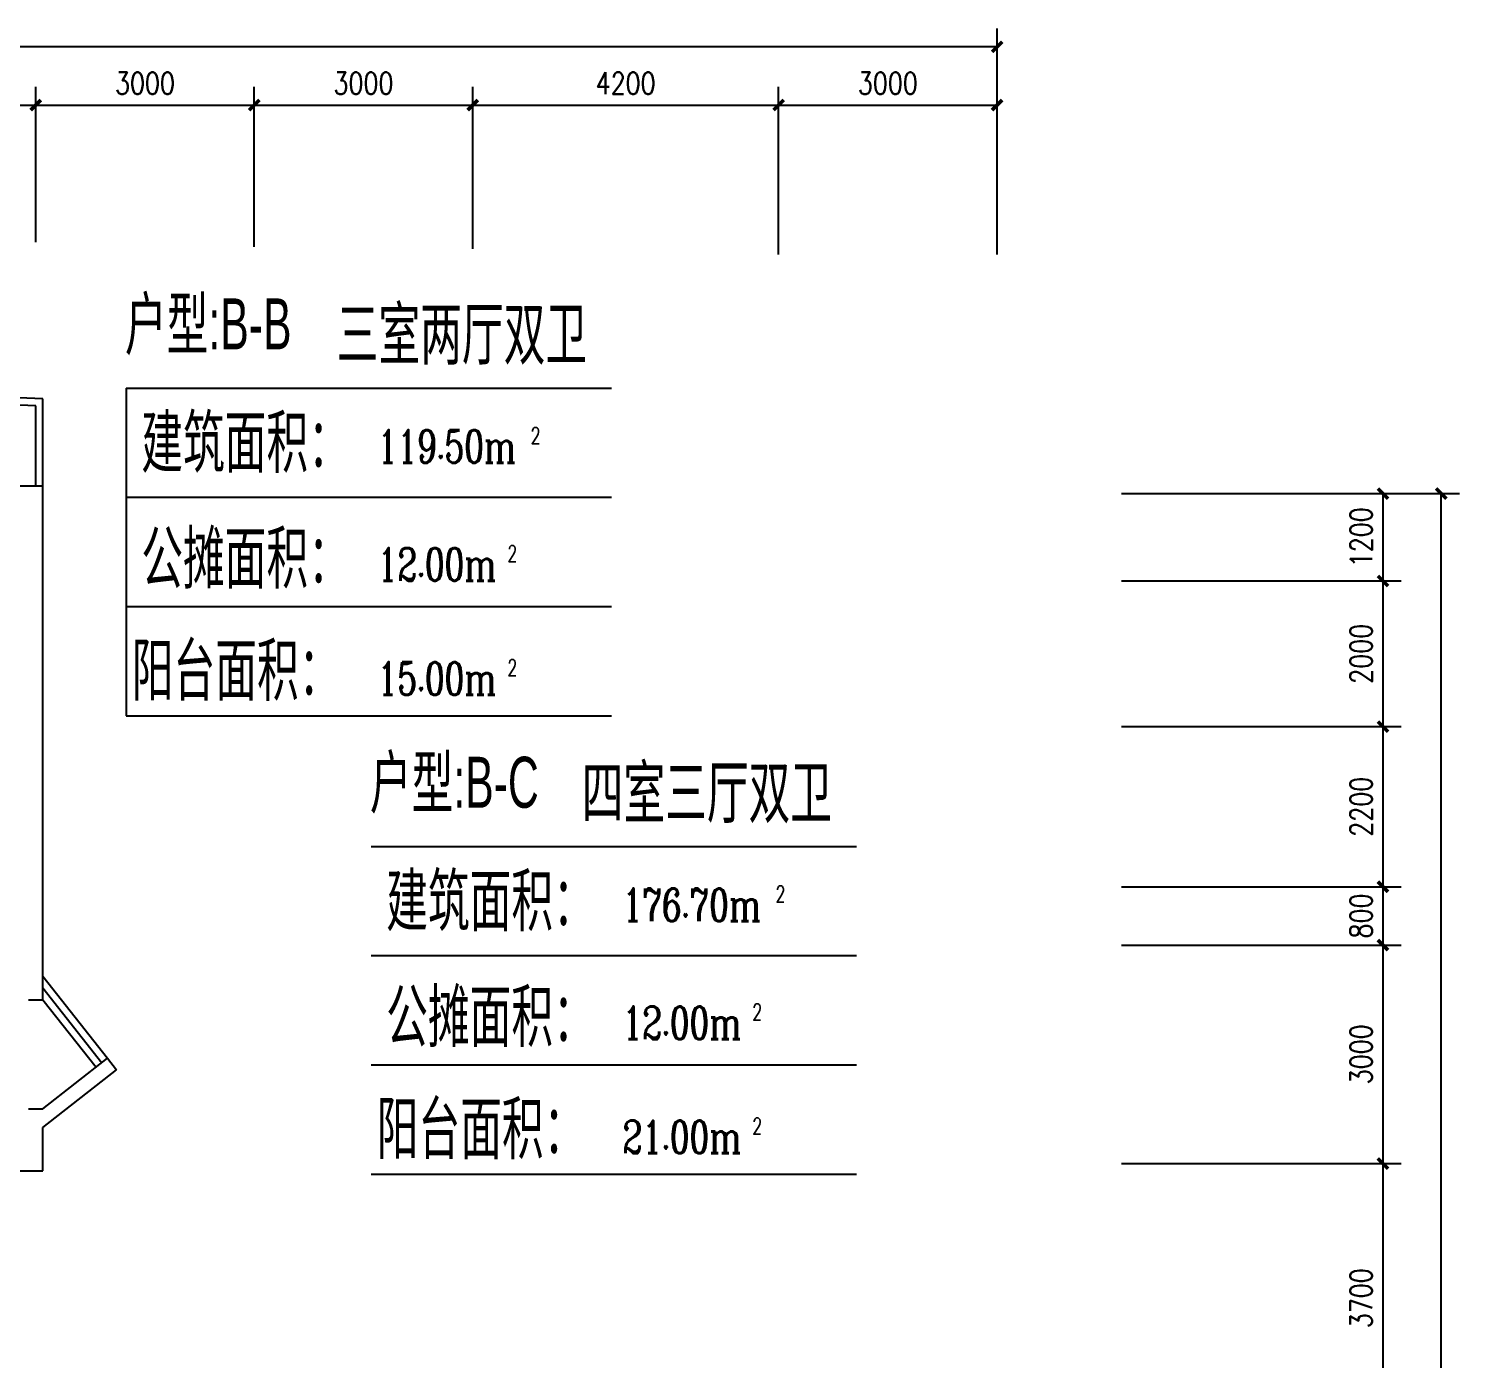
# Model space of a CAD drawing. Header units: millimetres. Extents: x 921 to 48431, y 453 to 41754.
# Drawn here: x 28786 to 48431, y 23233 to 41507 of the extents above; entities that cross this region are included whole.
import ezdxf

# ---------------------------------------------------------------- set-up
doc = ezdxf.new("R2010")
doc.units = ezdxf.units.MM
for name, color, linetype in [('3', 7, 'Continuous'), ('4', 7, 'Continuous'), ('PUB_WINDW', 7, 'Continuous'), ('T', 7, 'Continuous'), ('WALL', 255, 'Continuous'), ('WINDOW', 2, 'Continuous')]:
    doc.layers.add(name, color=color, linetype=linetype)
doc.styles.add('DIM_FONT', font='SIMPLEX', dxfattribs={"width": 0.8})
doc.styles.add('ROMANC', font='ROMANC.shx', dxfattribs={"width": 0.7})
doc.styles.add('STYLE1', font='swissko.ttf', dxfattribs={"width": 0.8})
doc.dimstyles.new('NORMAL', dxfattribs={"dimscale": 2, "dimtxt": 300, "dimasz": 1, "dimexe": 250, "dimexo": 300, "dimgap": 0.09, "dimtad": 1, "dimtoh": 1, "dimdec": 0, "dimzin": 0, "dimdsep": 46, "dimtxsty": 'DIM_FONT', "dimcen": 0.09, "dimadec": 0, "dimazin": 0, "dimtfac": 1, "dimtdec": 0, "dimtix": 1, "dimtofl": 0, "dimtmove": 2, "dimatfit": 3, "dimfxl": 1, "dimtolj": 1, "dimtzin": 0, "dimarcsym": 0})

# ---------------------------------------------------------------- blocks, each defined once
blk = doc.blocks.new('_DIMX')
at = {"const_width": 50}
blk.add_lwpolyline([(-70, -70), (70, 70)], dxfattribs=at)
blk = doc.blocks.new('*D88')
at = {"color": 4, "linetype": 'ByBlock', "transparency": 16777216}
for p, q in [((581845, -297510), (581845, -295315)), ((584845, -297510), (584845, -295315)), ((581846, -295565), (584844, -295565))]:
    blk.add_line(p, q, dxfattribs=at)
at = {"layer": 'DEFPOINTS', "color": 0, "linetype": 'ByBlock', "transparency": 16777216}
for p in [(584845, -295565), (581845, -297810), (584845, -297810)]:
    blk.add_point(p, dxfattribs=at)
at = {"color": 4, "linetype": 'ByBlock', "transparency": 16777216, "rotation": 180}
blk.add_blockref('_DIMX', (581845, -295565), dxfattribs=at)
at = {"color": 4, "linetype": 'ByBlock', "transparency": 16777216}
blk.add_blockref('_DIMX', (584845, -295565), dxfattribs=at)
at = {"color": 7, "linetype": 'ByBlock', "transparency": 16777216, "insert": (583345, -295265), "char_height": 300, "attachment_point": 5, "style": 'DIM_FONT'}
blk.add_mtext('\\A1;3000', dxfattribs=at)
blk = doc.blocks.new('*D79')
at = {"color": 4, "linetype": 'ByBlock', "transparency": 16777216}
for p, q in [((554845, -297518), (554845, -294515)), ((590845, -297518), (590845, -294515)), ((590844, -294765), (554846, -294765))]:
    blk.add_line(p, q, dxfattribs=at)
at = {"layer": 'DEFPOINTS', "color": 0, "linetype": 'ByBlock', "transparency": 16777216}
for p in [(554845, -294765), (554845, -297818), (590845, -297818)]:
    blk.add_point(p, dxfattribs=at)
at = {"color": 4, "linetype": 'ByBlock', "transparency": 16777216, "rotation": 180}
blk.add_blockref('_DIMX', (554845, -294765), dxfattribs=at)
at = {"color": 4, "linetype": 'ByBlock', "transparency": 16777216}
blk.add_blockref('_DIMX', (590845, -294765), dxfattribs=at)
at = {"color": 7, "linetype": 'ByBlock', "transparency": 16777216, "insert": (572845, -294465), "char_height": 300, "attachment_point": 5, "style": 'DIM_FONT'}
blk.add_mtext('\\A1;36000', dxfattribs=at)
blk = doc.blocks.new('*D87')
at = {"color": 4, "linetype": 'ByBlock', "transparency": 16777216}
for p, q in [((578845, -297448), (578845, -295315)), ((581845, -297448), (581845, -295315)), ((578846, -295565), (581844, -295565))]:
    blk.add_line(p, q, dxfattribs=at)
at = {"layer": 'DEFPOINTS', "color": 0, "linetype": 'ByBlock', "transparency": 16777216}
for p in [(581845, -295565), (578845, -297748), (581845, -297748)]:
    blk.add_point(p, dxfattribs=at)
at = {"color": 4, "linetype": 'ByBlock', "transparency": 16777216, "rotation": 180}
blk.add_blockref('_DIMX', (578845, -295565), dxfattribs=at)
at = {"color": 4, "linetype": 'ByBlock', "transparency": 16777216}
blk.add_blockref('_DIMX', (581845, -295565), dxfattribs=at)
at = {"color": 7, "linetype": 'ByBlock', "transparency": 16777216, "insert": (580345, -295265), "char_height": 300, "attachment_point": 5, "style": 'DIM_FONT'}
blk.add_mtext('\\A1;3000', dxfattribs=at)
blk = doc.blocks.new('*D74')
at = {"color": 4, "linetype": 'ByBlock', "transparency": 16777216}
for p, q in [((577145, -297448), (577145, -295315)), ((580645, -297448), (580645, -295315)), ((577146, -295565), (580644, -295565))]:
    blk.add_line(p, q, dxfattribs=at)
at = {"layer": 'DEFPOINTS', "color": 0, "linetype": 'ByBlock', "transparency": 16777216}
for p in [(580645, -295565), (577145, -297748), (580645, -297748)]:
    blk.add_point(p, dxfattribs=at)
at = {"color": 4, "linetype": 'ByBlock', "transparency": 16777216, "rotation": 180}
blk.add_blockref('_DIMX', (577145, -295565), dxfattribs=at)
at = {"color": 4, "linetype": 'ByBlock', "transparency": 16777216}
blk.add_blockref('_DIMX', (580645, -295565), dxfattribs=at)
at = {"color": 7, "linetype": 'ByBlock', "transparency": 16777216, "insert": (578895, -295265), "char_height": 300, "attachment_point": 5, "style": 'DIM_FONT'}
blk.add_mtext('\\A1;3500', dxfattribs=at)
blk = doc.blocks.new('*D58')
at = {"color": 4, "linetype": 'ByBlock', "transparency": 16777216}
for p, q in [((593754, -300900), (598393, -300900)), ((598143, -328399), (598143, -300901)), ((593754, -328400), (598393, -328400))]:
    blk.add_line(p, q, dxfattribs=at)
at = {"layer": 'DEFPOINTS', "color": 0, "linetype": 'ByBlock', "transparency": 16777216}
for p in [(593454, -300900), (598143, -300900), (593454, -328400)]:
    blk.add_point(p, dxfattribs=at)
at = {"color": 4, "linetype": 'ByBlock', "transparency": 16777216}
for p, rotation in [((598143, -300900), 90), ((598143, -328400), 270)]:
    blk.add_blockref('_DIMX', p, dxfattribs=dict(at, rotation=rotation))
at = {"color": 7, "linetype": 'ByBlock', "transparency": 16777216, "insert": (597843, -314650), "char_height": 300, "attachment_point": 5, "rotation": 90, "style": 'DIM_FONT'}
blk.add_mtext('\\A1;27500', dxfattribs=at)
blk = doc.blocks.new('*D53')
at = {"color": 4, "linetype": 'ByBlock', "transparency": 16777216}
for p, q in [((593754, -310100), (597593, -310100)), ((597343, -310101), (597343, -313799)), ((593754, -313800), (597593, -313800))]:
    blk.add_line(p, q, dxfattribs=at)
at = {"layer": 'DEFPOINTS', "color": 0, "linetype": 'ByBlock', "transparency": 16777216}
for p in [(593454, -310100), (593454, -313800), (597343, -313800)]:
    blk.add_point(p, dxfattribs=at)
at = {"color": 4, "linetype": 'ByBlock', "transparency": 16777216}
for p, rotation in [((597343, -310100), 90), ((597343, -313800), 270)]:
    blk.add_blockref('_DIMX', p, dxfattribs=dict(at, rotation=rotation))
at = {"color": 7, "linetype": 'ByBlock', "transparency": 16777216, "insert": (597043, -311950), "char_height": 300, "attachment_point": 5, "rotation": 90, "style": 'DIM_FONT'}
blk.add_mtext('\\A1;3700', dxfattribs=at)
blk = doc.blocks.new('*D52')
at = {"color": 4, "linetype": 'ByBlock', "transparency": 16777216}
for p, q in [((593754, -307100), (597593, -307100)), ((597343, -307101), (597343, -310099)), ((593754, -310100), (597593, -310100))]:
    blk.add_line(p, q, dxfattribs=at)
at = {"layer": 'DEFPOINTS', "color": 0, "linetype": 'ByBlock', "transparency": 16777216}
for p in [(593454, -307100), (593454, -310100), (597343, -310100)]:
    blk.add_point(p, dxfattribs=at)
at = {"color": 4, "linetype": 'ByBlock', "transparency": 16777216}
for p, rotation in [((597343, -307100), 90), ((597343, -310100), 270)]:
    blk.add_blockref('_DIMX', p, dxfattribs=dict(at, rotation=rotation))
at = {"color": 7, "linetype": 'ByBlock', "transparency": 16777216, "insert": (597043, -308600), "char_height": 300, "attachment_point": 5, "rotation": 90, "style": 'DIM_FONT'}
blk.add_mtext('\\A1;3000', dxfattribs=at)
blk = doc.blocks.new('*D50')
at = {"color": 4, "linetype": 'ByBlock', "transparency": 16777216}
for p, q in [((593754, -304100), (597593, -304100)), ((597343, -304101), (597343, -306299)), ((593754, -306300), (597593, -306300))]:
    blk.add_line(p, q, dxfattribs=at)
at = {"layer": 'DEFPOINTS', "color": 0, "linetype": 'ByBlock', "transparency": 16777216}
for p in [(593454, -304100), (593454, -306300), (597343, -306300)]:
    blk.add_point(p, dxfattribs=at)
at = {"color": 4, "linetype": 'ByBlock', "transparency": 16777216}
for p, rotation in [((597343, -304100), 90), ((597343, -306300), 270)]:
    blk.add_blockref('_DIMX', p, dxfattribs=dict(at, rotation=rotation))
at = {"color": 7, "linetype": 'ByBlock', "transparency": 16777216, "insert": (597043, -305200), "char_height": 300, "attachment_point": 5, "rotation": 90, "style": 'DIM_FONT'}
blk.add_mtext('\\A1;2200', dxfattribs=at)
blk = doc.blocks.new('*D51')
at = {"color": 4, "linetype": 'ByBlock', "transparency": 16777216}
for p, q in [((593754, -306300), (597593, -306300)), ((597343, -306299), (597343, -306298)), ((597343, -306300), (597343, -307100)), ((593754, -307100), (597593, -307100)), ((597343, -307101), (597343, -307102))]:
    blk.add_line(p, q, dxfattribs=at)
at = {"layer": 'DEFPOINTS', "color": 0, "linetype": 'ByBlock', "transparency": 16777216}
for p in [(593454, -306300), (593454, -307100), (597343, -307100)]:
    blk.add_point(p, dxfattribs=at)
at = {"color": 4, "linetype": 'ByBlock', "transparency": 16777216}
for p, rotation in [((597343, -306300), 270), ((597343, -307100), 90)]:
    blk.add_blockref('_DIMX', p, dxfattribs=dict(at, rotation=rotation))
at = {"color": 7, "linetype": 'ByBlock', "transparency": 16777216, "insert": (597043, -306700), "char_height": 300, "attachment_point": 5, "rotation": 90, "style": 'DIM_FONT'}
blk.add_mtext('\\A1;800', dxfattribs=at)
blk = doc.blocks.new('*D49')
at = {"color": 4, "linetype": 'ByBlock', "transparency": 16777216}
for p, q in [((593754, -302100), (597593, -302100)), ((597343, -302101), (597343, -304099)), ((593754, -304100), (597593, -304100))]:
    blk.add_line(p, q, dxfattribs=at)
at = {"layer": 'DEFPOINTS', "color": 0, "linetype": 'ByBlock', "transparency": 16777216}
for p in [(593454, -302100), (593454, -304100), (597343, -304100)]:
    blk.add_point(p, dxfattribs=at)
at = {"color": 4, "linetype": 'ByBlock', "transparency": 16777216}
for p, rotation in [((597343, -302100), 90), ((597343, -304100), 270)]:
    blk.add_blockref('_DIMX', p, dxfattribs=dict(at, rotation=rotation))
at = {"color": 7, "linetype": 'ByBlock', "transparency": 16777216, "insert": (597043, -303100), "char_height": 300, "attachment_point": 5, "rotation": 90, "style": 'DIM_FONT'}
blk.add_mtext('\\A1;2000', dxfattribs=at)
blk = doc.blocks.new('*D48')
at = {"color": 4, "linetype": 'ByBlock', "transparency": 16777216}
for p, q in [((593754, -300900), (597593, -300900)), ((597343, -300901), (597343, -302099)), ((593754, -302100), (597593, -302100))]:
    blk.add_line(p, q, dxfattribs=at)
at = {"layer": 'DEFPOINTS', "color": 0, "linetype": 'ByBlock', "transparency": 16777216}
for p in [(593454, -300900), (593454, -302100), (597343, -302100)]:
    blk.add_point(p, dxfattribs=at)
at = {"color": 4, "linetype": 'ByBlock', "transparency": 16777216}
for p, rotation in [((597343, -300900), 90), ((597343, -302100), 270)]:
    blk.add_blockref('_DIMX', p, dxfattribs=dict(at, rotation=rotation))
at = {"color": 7, "linetype": 'ByBlock', "transparency": 16777216, "insert": (597043, -301500), "char_height": 300, "attachment_point": 5, "rotation": 90, "style": 'DIM_FONT'}
blk.add_mtext('\\A1;1200', dxfattribs=at)
blk = doc.blocks.new('*D90')
at = {"color": 4, "linetype": 'ByBlock', "transparency": 16777216}
for p, q in [((589045, -297618), (589045, -295315)), ((592045, -297618), (592045, -295315)), ((589046, -295565), (592044, -295565))]:
    blk.add_line(p, q, dxfattribs=at)
at = {"layer": 'DEFPOINTS', "color": 0, "linetype": 'ByBlock', "transparency": 16777216}
for p in [(592045, -295565), (589045, -297918), (592045, -297918)]:
    blk.add_point(p, dxfattribs=at)
at = {"color": 4, "linetype": 'ByBlock', "transparency": 16777216, "rotation": 180}
blk.add_blockref('_DIMX', (589045, -295565), dxfattribs=at)
at = {"color": 4, "linetype": 'ByBlock', "transparency": 16777216}
blk.add_blockref('_DIMX', (592045, -295565), dxfattribs=at)
at = {"color": 7, "linetype": 'ByBlock', "transparency": 16777216, "insert": (590545, -295265), "char_height": 300, "attachment_point": 5, "style": 'DIM_FONT'}
blk.add_mtext('\\A1;3000', dxfattribs=at)
blk = doc.blocks.new('*D89')
at = {"color": 4, "linetype": 'ByBlock', "transparency": 16777216}
for p, q in [((584845, -297537), (584845, -295315)), ((589045, -297537), (589045, -295315)), ((584846, -295565), (589044, -295565))]:
    blk.add_line(p, q, dxfattribs=at)
at = {"layer": 'DEFPOINTS', "color": 0, "linetype": 'ByBlock', "transparency": 16777216}
for p in [(589045, -295565), (584845, -297837), (589045, -297837)]:
    blk.add_point(p, dxfattribs=at)
at = {"color": 4, "linetype": 'ByBlock', "transparency": 16777216, "rotation": 180}
blk.add_blockref('_DIMX', (584845, -295565), dxfattribs=at)
at = {"color": 4, "linetype": 'ByBlock', "transparency": 16777216}
blk.add_blockref('_DIMX', (589045, -295565), dxfattribs=at)
at = {"color": 7, "linetype": 'ByBlock', "transparency": 16777216, "insert": (586945, -295265), "char_height": 300, "attachment_point": 5, "style": 'DIM_FONT'}
blk.add_mtext('\\A1;4200', dxfattribs=at)
blk = doc.blocks.new('1T4F64')
blk.add_line((17492.3, 2203.5), (17492.3, -2296.5, 791.1))
at = {"layer": '3'}
for p, q in [((16349.2, 854.1), (16349.2, 2054.1)), ((16249.2, 854.1), (16249.2, 1959.7)), ((16349.2, -5871.9), (17235, -7000.8)), ((16349.2, -6033.9), (17156.3, -7062.5)), ((16349.2, -6195.9), (17077.7, -7124.2))]:
    blk.add_line(p, q, dxfattribs=at)
for radius, start, end in [(9146.6, 86.39817, 108.65291), (9046.6, 86.99272, 108.86684)]:
    blk.add_arc((15774.6, -7074.4), radius, start, end, dxfattribs=at)
at = {"layer": 'T'}
for p, q in [((17492.3, 2203.5), (24157, 2203.5)), ((17492.3, 703.5), (24157, 703.5)), ((17492.3, -796.5), (24157, -796.5)), ((17492.3, -2296.5), (24157, -2296.5)), ((20855.1, -4091.4), (27519.9, -4091.4)), ((20855.1, -5591.4), (27519.9, -5591.4)), ((20855.1, -7091.4), (27519.9, -7091.4)), ((20855.1, -8591.4), (27519.9, -8591.4))]:
    blk.add_line(p, q, dxfattribs=at)
at = {"layer": 'WALL'}
for p, q in [((16349.2, 854.1), (14949.2, 854.1)), ((16349.2, -6195.9), (16349.2, 854.1)), ((16149.2, -6195.9), (16349.2, -6195.9)), ((16349.2, -7695.9), (17235, -7000.8)), ((17235, -7000.8), (17358.5, -7158.1)), ((16349.2, -7950.1), (17358.5, -7158.1)), ((16149.2, -7695.9), (16349.2, -7695.9)), ((16349.2, -8545.9), (16349.2, -7950.1)), ((12649.2, -8545.9), (16349.2, -8545.9))]:
    blk.add_line(p, q, dxfattribs=at)
at = {"layer": '4', "style": 'ROMANC', "width": 0.7}
for s, height, p in [('119.50m', 450, (20945.5, 1176)), ('2', 225, (23045.5, 1437.2)), ('12.00m', 450, (20945.5, -444)), ('2', 225, (22725.5, -182.8)), ('15.00m', 450, (20945.5, -2010.7)), ('2', 225, (22725.5, -1749.4)), ('176.70m', 450, (24308.4, -5119)), ('2', 225, (26408.3, -4857.7)), ('2', 225, (26088.3, -6477.7)), ('12.00m', 450, (24308.4, -6739)), ('21.00m', 450, (24308.4, -8305.6)), ('2', 225, (26088.3, -8044.3))]:
    blk.add_text(s, height=height, dxfattribs=at).set_placement(p)
at = {"layer": 'T', "style": 'STYLE1', "width": 0.6}
for s, p in [('户型:B-B', (17474.8, 2734.3)), ('三室两厅双卫', (20382.9, 2599.6)), ('建筑面积：', (17698.7, 1115.3)), ('公摊面积：', (17698.7, -474.7)), ('阳台面积：', (17568.9, -2015, 1344.6)), ('户型:B-C', (20837.6, -3560.6)), ('四室三厅双卫', (23745.8, -3695.3)), ('建筑面积：', (21061.5, -5179.6)), ('公摊面积：', (21061.5, -6769.6)), ('阳台面积：', (20931.7, -8309.9, 1344.6))]:
    blk.add_text(s, height=700, dxfattribs=at).set_placement(p)
at = {"layer": '3'}
for base, p1, p2, picture, middle, set_off in [((16249.2, 6089.1), (12749.2, 3905.6), (16249.2, 3905.6), '*D74', (17499.2, 6389.1), (-564395.4, 301653.9)), ((19249.2, 6089.1), (16249.2, 3905.6), (19249.2, 3905.6), '*D87', (17749.2, 6389.1), (-562595.4, 301653.9)), ((22249.2, 6089.1), (19249.2, 3843.7), (22249.2, 3843.7), '*D88', (20749.2, 6389.1), (-562595.4, 301653.9)), ((26449.2, 6089.1), (22249.2, 3816.8), (26449.2, 3816.8), '*D89', (24349.2, 6389.1), (-562595.4, 301653.9)), ((29449.2, 6089.1), (26449.2, 3735.8), (29449.2, 3735.8), '*D90', (27949.2, 6389.1), (-562595.4, 301653.9))]:
    dim = blk.add_linear_dim(base=base, p1=p1, p2=p2, dimstyle='NORMAL', dxfattribs=at)
    dim.commit()
    dim.dimension.update_dxf_attribs({"geometry": picture, "text_midpoint": middle, "insert": set_off})
for base, p1, p2, picture, middle in [((35547.3, 754.1), (30858.4, -26745.9), (30858.4, 754.1), '*D58', (35247.3, -12995.9)), ((34747.3, -445.9), (30858.4, 754.1), (30858.4, -445.9), '*D48', (34447.3, 154.1)), ((34747.3, -2445.9), (30858.4, -445.9), (30858.4, -2445.9), '*D49', (34447.3, -1445.9)), ((34747.3, -4645.9), (30858.4, -2445.9), (30858.4, -4645.9), '*D50', (34447.3, -3545.9)), ((34747.3, -5445.9), (30858.4, -4645.9), (30858.4, -5445.9), '*D51', (34447.3, -5045.9)), ((34747.3, -8445.9), (30858.4, -5445.9), (30858.4, -8445.9), '*D52', (34447.3, -6945.9)), ((34747.3, -12145.9), (30858.4, -8445.9), (30858.4, -12145.9), '*D53', (34447.3, -10295.9))]:
    dim = blk.add_linear_dim(base=base, p1=p1, p2=p2, angle=90, dimstyle='NORMAL', dxfattribs=at)
    dim.commit()
    dim.dimension.update_dxf_attribs({"geometry": picture, "text_midpoint": middle, "insert": (-562595.4, 301653.9)})
at = {"layer": 'WINDOW'}
dim = blk.add_linear_dim(base=(-6550.8, 6889.1), p1=(29449.2, 3835.6), p2=(-6550.8, 3835.6), dimstyle='NORMAL', dxfattribs=at)
dim.commit()
dim.dimension.update_dxf_attribs({"geometry": '*D79', "text_midpoint": (11449.2, 7189.1), "insert": (-561395.4, 301653.9)})

msp = doc.modelspace()

# ---------------------------------------------------------------- block references
at = {"layer": 'PUB_WINDW'}
msp.add_blockref('1T4F64', (12634, 34368), dxfattribs=at)

doc.saveas('drawing.dxf')
